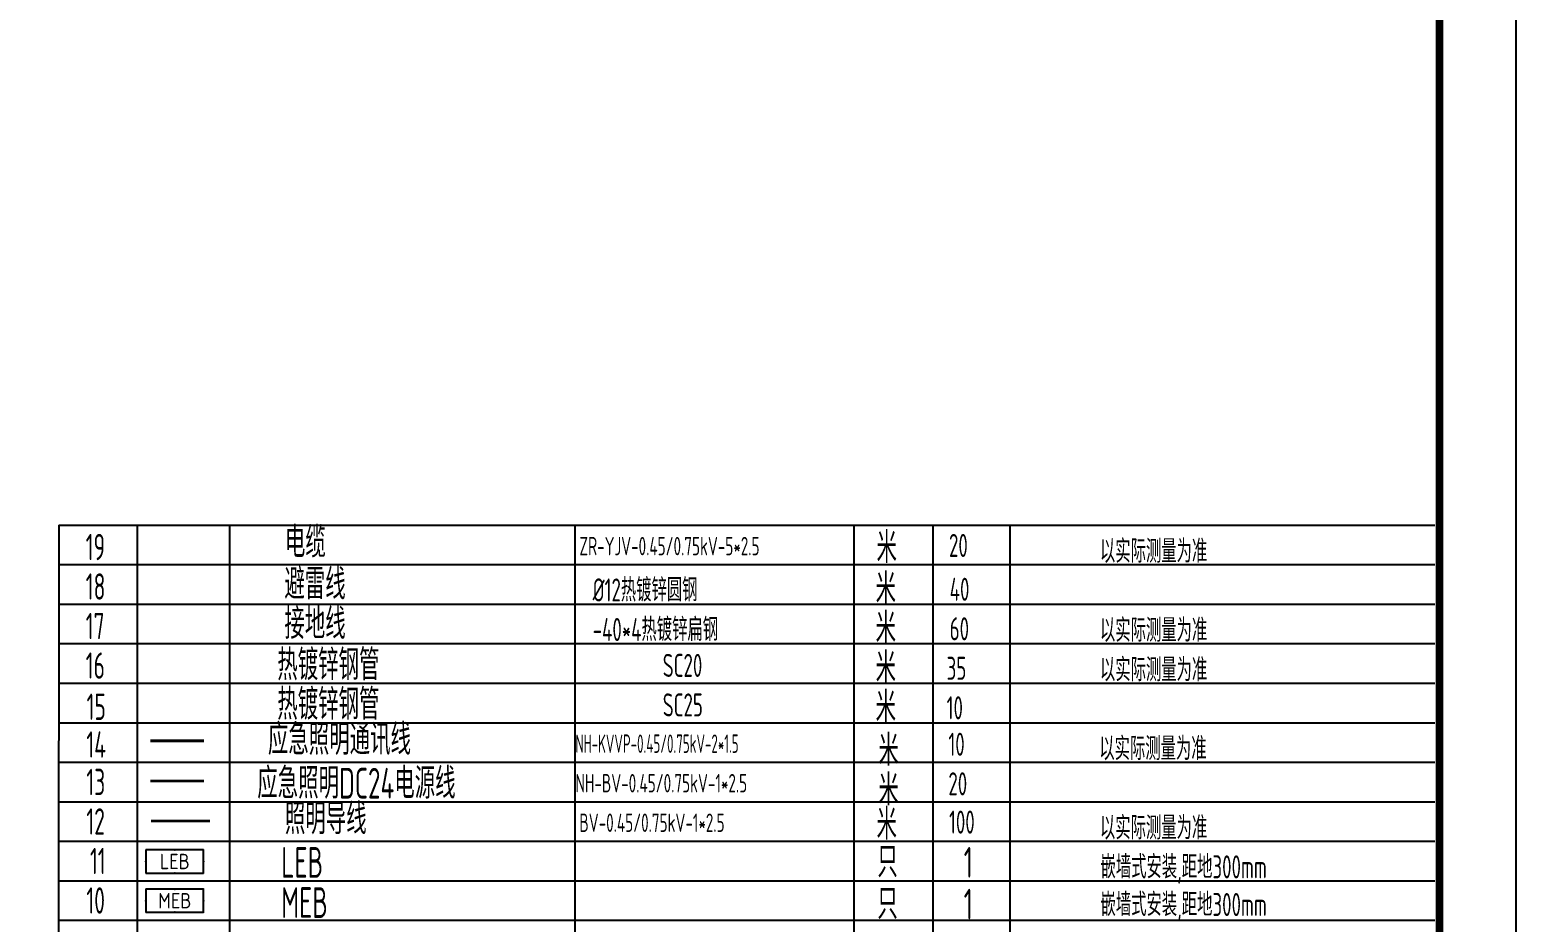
# Model space of a CAD drawing. Extents: x 5394041 to 5729212, y -433068 to -301615.
# Drawn here: x 5555436 to 5574789, y -342728 to -331114 of the extents above; entities that cross this region are included whole.
import ezdxf
from ezdxf.enums import TextEntityAlignment as Align

# ---------------------------------------------------------------- set-up
doc = ezdxf.new("R2010")
doc.units = 0
doc.header["$LTSCALE"] = 1000
doc.header["$MEASUREMENT"] = 0
doc.linetypes.add('DASH', pattern=[0.35, 0.25, -0.1])
doc.layers.get('0').update_dxf_attribs({"linetype": 'CONTINUOUS'})
for name, color, linetype in [('EQUIP-箱柜', 3, 'CONTINUOUS'), ('TEL_TAB', 7, 'CONTINUOUS'), ('WIRE-应急', 1, 'DASH'), ('WIRE-照明', 1, 'CONTINUOUS'), ('电气', 3, 'CONTINUOUS')]:
    doc.layers.add(name, color=color, linetype=linetype)
doc.styles.add('_TEL_DIM', font='sceie.shx', dxfattribs={"width": 0.8, "height": 3.5, "bigfont": 'sceic.shx'})
doc.styles.add('sceie', font='sceie.shx', dxfattribs={"width": 0.7, "bigfont": 'sceic.shx'})

# ---------------------------------------------------------------- blocks, each defined once
blk = doc.blocks.new('$equip$00002907')
for p, q in [((0.75, 0.6), (-0.75, 0.6)), ((-0.75, 0.6), (-0.75, 0)), ((0.75, 0), (0.75, 0.6)), ((-0.75, 0), (0.75, 0))]:
    blk.add_line(p, q)
at = {"const_width": 0.04}
blk.add_lwpolyline([(-0.75, 0.6), (-0.75, 0), (0.75, 0), (0.75, 0.6), (-0.75, 0.6), (-0.75, 0)], dxfattribs=at)
for p in [(0, 0.6), (-0.75, 0.3), (0, 0), (0.75, 0.3)]:
    blk.add_point(p)
at = {"color": 7, "style": '_TEL_DIM'}
blk.add_attdef('$TEXT$', text='', height=0.4, dxfattribs=at).set_placement((0, 0.3), align=Align.MIDDLE_CENTER)
at = {"color": 7, "style": '_TEL_DIM', "flags": 1}
for tag in ['A', 'REMARK']:
    blk.add_attdef(tag, text='', height=0.00002, dxfattribs=at).set_placement((0, 0), align=Align.MIDDLE_CENTER)
blk = doc.blocks.new('$equip$00002908')
for p, q in [((0.75, 0.6), (-0.75, 0.6)), ((-0.75, 0.6), (-0.75, 0)), ((0.75, 0), (0.75, 0.6)), ((-0.75, 0), (0.75, 0))]:
    blk.add_line(p, q)
at = {"const_width": 0.04}
blk.add_lwpolyline([(-0.75, 0.6), (-0.75, 0), (0.75, 0), (0.75, 0.6), (-0.75, 0.6), (-0.75, 0)], dxfattribs=at)
for p in [(0, 0.6), (-0.75, 0.3), (0, 0), (0.75, 0.3)]:
    blk.add_point(p)
at = {"color": 7, "style": '_TEL_DIM'}
blk.add_attdef('$TEXT$', text='', height=0.4, dxfattribs=at).set_placement((0, 0.3), align=Align.MIDDLE_CENTER)
at = {"color": 7, "style": '_TEL_DIM', "flags": 1}
for tag in ['A', 'REMARK']:
    blk.add_attdef(tag, text='', height=0.00002, dxfattribs=at).set_placement((0, 0), align=Align.MIDDLE_CENTER)

msp = doc.modelspace()

# ---------------------------------------------------------------- linework, layer by layer
at = {"color": 0}
msp.add_lwpolyline([(5515388.7, -354845.4), (5574788.7, -354845.4), (5574788.7, -312845.4), (5515388.7, -312845.4), (5515388.7, -354845.4)], dxfattribs=at)
at = {"color": 0, "const_width": 100}
msp.add_lwpolyline([(5573788.7, -353845.4), (5517888.7, -353845.4), (5517888.7, -313845.4), (5573788.7, -313845.4)], close=True, dxfattribs=at)
at = {"layer": 'TEL_TAB'}
msp.add_line((5555816.1, -337559.9), (5555808.1, -347845.4), dxfattribs=at)
for points in [[(5555815.7, -337559.9), (5573729.6, -337559.9)], [(5556836.7, -337559.9), (5556836.7, -347845.4)], [(5558036.6, -337559.9), (5558036.6, -347845.4)], [(5562531.9, -337559.9), (5562531.9, -347845.4)], [(5566166.5, -337559.9), (5566166.5, -347845.4)], [(5567195.1, -337559.9), (5567195.1, -347845.4)], [(5568195.8, -337559.9), (5568195.8, -347845.4)], [(5555815.7, -338074.2), (5573729.6, -338074.2)], [(5555815.7, -338588.4), (5573729.6, -338588.4)], [(5555815.7, -339102.7), (5573729.6, -339102.7)], [(5555815.7, -339617), (5573729.6, -339617)], [(5555815.7, -340131.3), (5573729.6, -340131.3)], [(5555815.7, -340645.5), (5573729.6, -340645.5)], [(5555815.7, -341159.8), (5573729.6, -341159.8)], [(5555815.7, -341674.1), (5573729.6, -341674.1)], [(5555815.7, -342188.4), (5573729.6, -342188.4)], [(5555815.7, -342702.6), (5573729.6, -342702.6)]]:
    msp.add_lwpolyline(points, dxfattribs=at)
at = {"layer": 'WIRE-应急', "linetype": 'DASH', "const_width": 35}
for points in [[(5557004.7, -340367.2), (5557704.2, -340367.2)], [(5557004.7, -340888.3), (5557704.2, -340888.3)]]:
    msp.add_lwpolyline(points, dxfattribs=at)
at = {"layer": 'WIRE-照明', "linetype": 'Continuous', "const_width": 35}
msp.add_lwpolyline([(5557012.9, -341410.7), (5557783.2, -341410.7)], dxfattribs=at)

# ---------------------------------------------------------------- block references
at = {"layer": 'EQUIP-箱柜', "xscale": 500, "yscale": 500, "zscale": 500}
for name, p, values in [('$equip$00002908', (5557324.6, -342087.5), {'$TEXT$': 'LEB'}), ('$equip$00002907', (5557324.6, -342597.7), {'$TEXT$': 'MEB'})]:
    msp.add_blockref(name, p, dxfattribs=at).add_auto_attribs(values)

# ---------------------------------------------------------------- texts
at = {"layer": 'TEL_TAB', "style": 'sceie', "width": 0.7}
for s, height, p in [('19', 342.85, (5556164.9, -338016.6)), ('以实际测量为准', 300, (5569369.1, -338050)), ('避雷线', 400, (5558751.4, -338527.4)), ('18', 342.85, (5556164.9, -338530.9)), ('%%C12热镀锌圆钢', 300, (5562765.2, -338553.9)), ('接地线', 400, (5558751.4, -339041.7)), ('17', 342.85, (5556164.9, -339045.1)), ('-40*4热镀锌扁钢', 300, (5562765.2, -339068.2)), ('以实际测量为准', 300, (5569369.1, -339078.5)), ('16', 342.85, (5556164.9, -339559.4)), ('以实际测量为准', 300, (5569369.1, -339592.8)), ('15', 342.85, (5556176.1, -340095.1)), ('应急照明通讯线', 400, (5558537.1, -340549.3)), ('14', 342.85, (5556173.2, -340587.4)), ('以实际测量为准', 300, (5569360.5, -340618.6)), ('13', 342.85, (5556173.2, -341074.1)), ('应急照明DC24电源线', 400, (5558398.7, -341118.7)), ('12', 342.85, (5556173.2, -341588.4)), ('以实际测量为准', 300, (5569369.1, -341649.9)), ('11', 342.85, (5556220.2, -342102.6)), ('LEB', 400, (5558710, -342149.4)), ('只', 400, (5566470.9, -342142.8)), ('1', 400, (5567595.3, -342148.5)), ('嵌墙式安装,距地300mm', 300, (5569376, -342157.4)), ('10', 342.85, (5556173.2, -342616.9)), ('MEB', 400, (5558710, -342672)), ('只', 400, (5566470.9, -342686.6)), ('1', 400, (5567595.3, -342692.3)), ('嵌墙式安装,距地300mm', 300, (5569376, -342647.4))]:
    msp.add_text(s, height=height, dxfattribs=at).set_placement(p)
for s, height, p in [('电缆', 400, (5558758.1, -337782.2)), ('米', 400, (5566459.8, -337852.9)), ('20', 300, (5567403.7, -337824.6)), ('米', 400, (5566448, -338388.2)), ('40', 300, (5567412.5, -338394.8)), ('米', 400, (5566448, -338902.5)), ('60', 300, (5567412.5, -338909.1)), ('热镀锌钢管', 400, (5558659.2, -339378.1)), ('SC20', 300, (5563677.4, -339385.6)), ('米', 400, (5566448, -339416.8)), ('35', 300, (5567372.9, -339423.4)), ('热镀锌钢管', 400, (5558659.2, -339892.4)), ('SC25', 300, (5563677.4, -339899.9)), ('米', 400, (5566448, -339931.1)), ('10', 300, (5567372.9, -339937.6)), ('米', 400, (5566483.7, -340490.7)), ('10', 300, (5567395.7, -340412.1)), ('米', 400, (5566483.7, -341005)), ('20', 300, (5567395.7, -340926.4)), ('照明导线', 400, (5558758.1, -341382.1)), ('米', 400, (5566459.8, -341452.8)), ('100', 300, (5567403.7, -341424.6))]:
    msp.add_text(s, height=height, dxfattribs=at).set_placement(p, align=Align.MIDDLE_LEFT)
at = {"layer": '电气', "style": 'sceie'}
for s, width, p in [('ZR-YJV-0.45/0.75kV-5*2.5', 0.7, (5562592, -337833.3)), ('NH-KVVP-0.45/0.75kV-2*1.5 ', 0.6, (5562540.9, -340404.5)), ('NH-BV-0.45/0.75kV-1*2.5', 0.7, (5562540.9, -340918.8)), ('BV-0.45/0.75kV-1*2.5', 0.7, (5562592, -341433.2))]:
    msp.add_text(s, height=240, dxfattribs=dict(at, width=width)).set_placement(p, align=Align.MIDDLE_LEFT)

doc.saveas('drawing.dxf')
